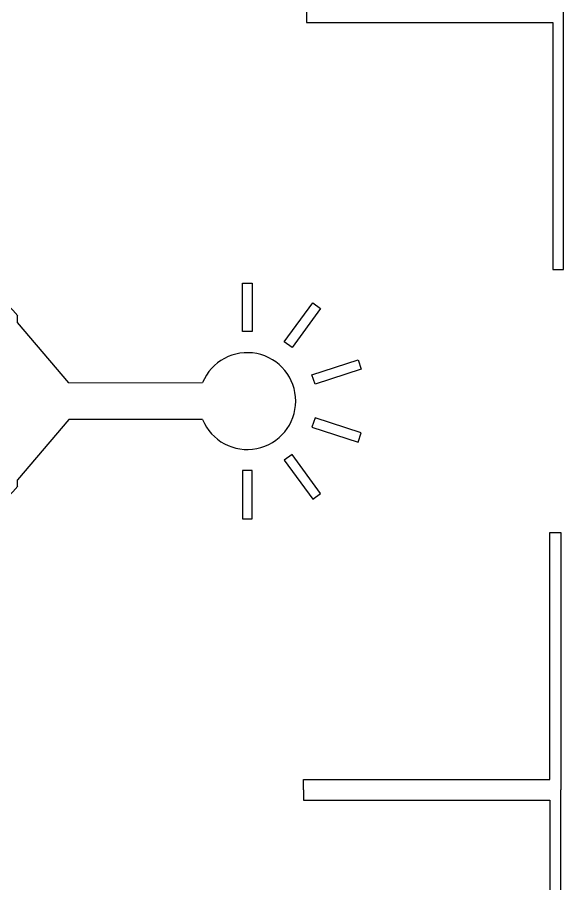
# Model space of a CAD drawing. Header units: millimetres. Extents: x 2102 to 86502, y 1818 to 64568.
# Drawn here: x 56373 to 64834, y 38044 to 51469 of the extents above; entities that cross this region are included whole.
import ezdxf

# ---------------------------------------------------------------- set-up
doc = ezdxf.new("R2010")
doc.units = ezdxf.units.MM
doc.layers.add('Layer-2', color=3, linetype='Continuous')

msp = doc.modelspace()

# ---------------------------------------------------------------- linework, layer by layer
at = {"layer": 'Layer-2'}
for p, q in [((60849, 51548), (60849, 51389)), ((64834, 47563), (64834, 51548)), ((60849, 51389), (64666, 51389)), ((64666, 51389), (64666, 47563)), ((64666, 47563), (64834, 47563)), ((59859, 46600), (59859, 47350)), ((59859, 47350), (60009, 47350)), ((60009, 47350), (60009, 46600)), ((60507, 46438), (60948, 47045)), ((60948, 47045), (61069, 46957)), ((61069, 46957), (60629, 46350)), ((56378, 46742), (56378, 46841)), ((57171, 45806), (56378, 46742)), ((60009, 46600), (59859, 46600)), ((60629, 46350), (60507, 46438)), ((60936, 45927), (61650, 46159)), ((61650, 46159), (61696, 46016)), ((60983, 45784), (60936, 45927)), ((61696, 46016), (60983, 45784)), ((57171, 45806), (59241, 45809)), ((60983, 45261), (60936, 45118)), ((61696, 45029), (60983, 45261)), ((57171, 45239), (56378, 44303)), ((59241, 45236), (57171, 45239)), ((60936, 45118), (61650, 44886)), ((61650, 44886), (61696, 45029)), ((60629, 44695), (60507, 44606)), ((60507, 44606), (60948, 44000)), ((61069, 44088), (60629, 44695)), ((60009, 44445), (59859, 44445)), ((59859, 44445), (59859, 43695)), ((60009, 43695), (60009, 44445)), ((56378, 44204), (56378, 44303)), ((60948, 44000), (61069, 44088)), ((59859, 43695), (60009, 43695)), ((64621, 39658), (64621, 43484)), ((64621, 43484), (64789, 43484)), ((64789, 43484), (64789, 39499)), ((60804, 39499), (60804, 39658)), ((60804, 39658), (64621, 39658)), ((60804, 39499), (60804, 39339)), ((64789, 35514), (64789, 39499)), ((60804, 39339), (64621, 39339)), ((64621, 39339), (64621, 35514))]:
    msp.add_line(p, q, dxfattribs=at)
for centre, radius, start, end in [((53051, 44060), 4337, 39.8902, 135.8633), ((59934, 45522), 750, 202.4872, 157.5099), ((53051, 46986), 4337, 224.1383, 320.1035)]:
    msp.add_arc(centre, radius, start, end, dxfattribs=at)

doc.saveas('drawing.dxf')
